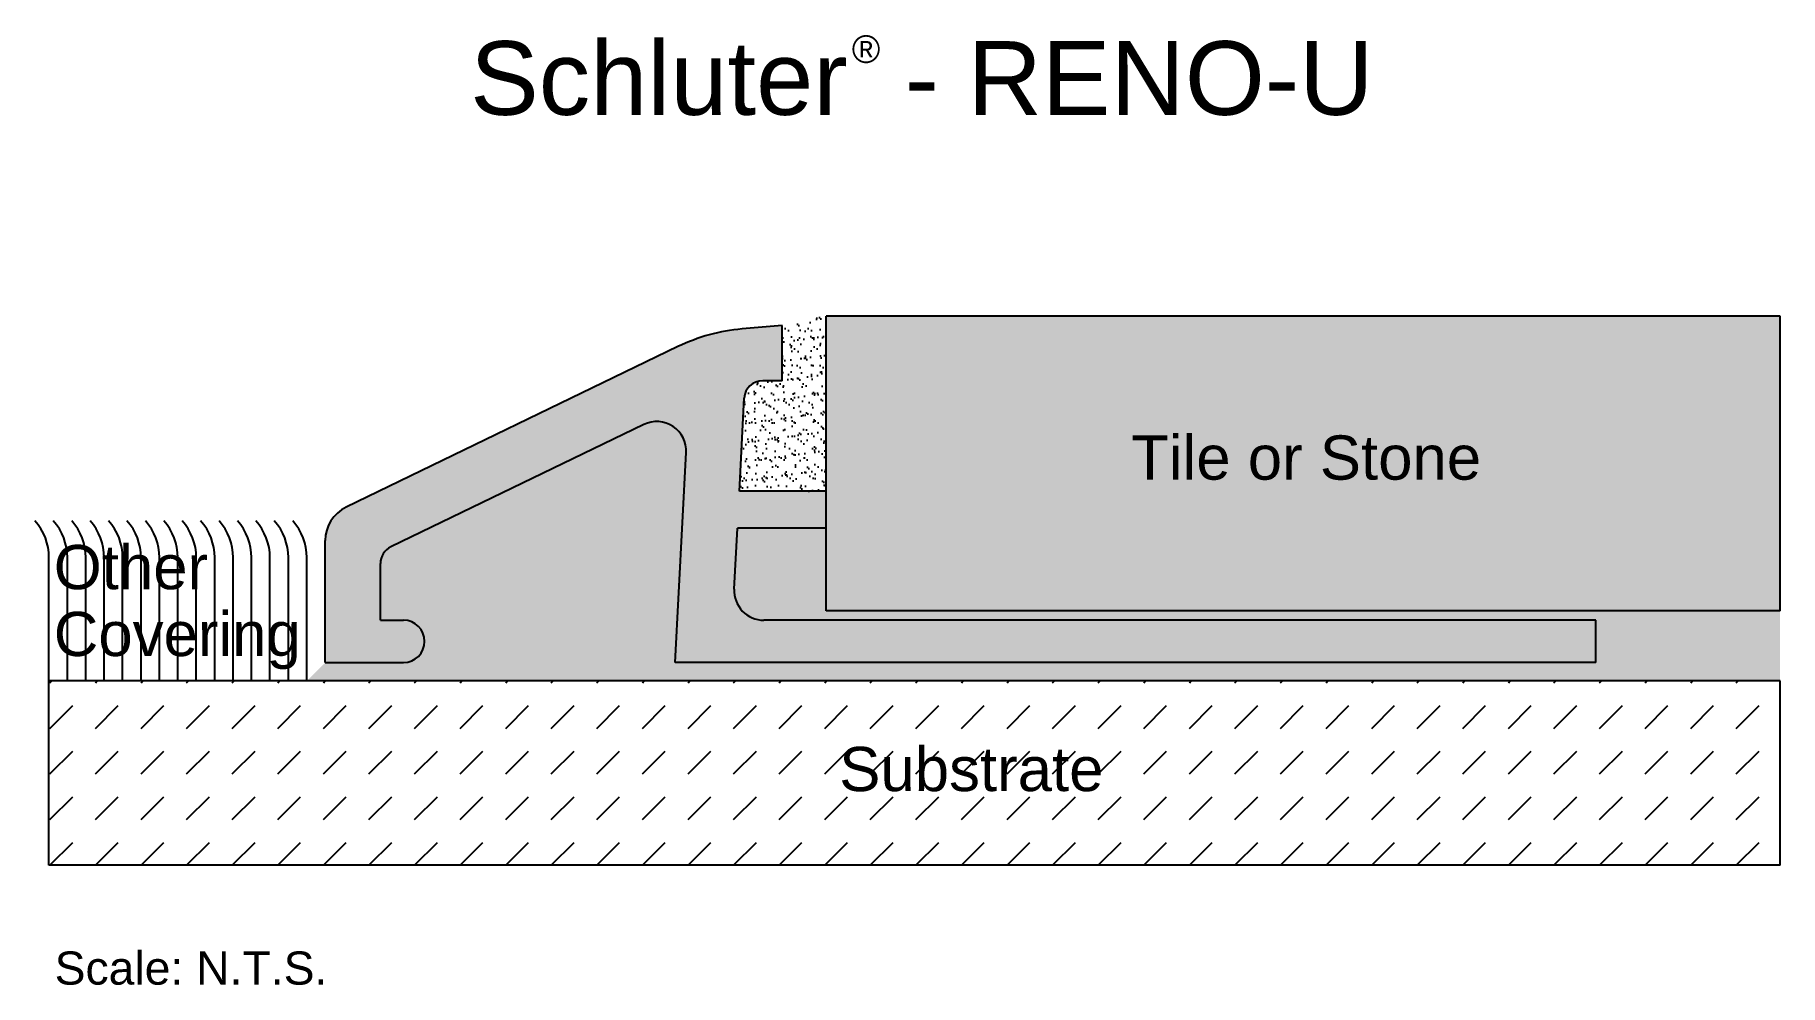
# Model space of a CAD drawing. Extents: x -2.9 to 44.5, y -3.3 to 22.5.
import ezdxf

# ---------------------------------------------------------------- set-up
doc = ezdxf.new("R2010")
doc.units = 0
doc.header["$MEASUREMENT"] = 0
for name, color, linetype in [('HATCH', 7, 'CONTINUOUS'), ('INSTALLATION', 7, 'CONTINUOUS'), ('SCHLUTER-RENO-U-80', 7, 'CONTINUOUS'), ('TEXT', 7, 'CONTINUOUS')]:
    doc.layers.add(name, color=color, linetype=linetype)
doc.styles.add('STYLE1', font='ARIAL.TTF')

msp = doc.modelspace()

# ---------------------------------------------------------------- hatches: boundary and pattern name
at = {"layer": 'HATCH', "linetype": 'Continuous'}
h = msp.add_hatch(dxfattribs=at)
h.set_pattern_fill('AR-SAND', scale=0.2, style=0)
h.paths.add_polyline_path([(18.604, 14.9), (17.404, 14.65), (17.404, 13.15), (16.877, 13.15, 0.39896), (16.378, 12.676), (16.246, 10.15), (18.604, 10.15)])
for color, points in [(9, [(44.5, 14.9), (18.604, 14.9), (18.604, 6.9), (44.5, 6.9)]), (7, [(16.877, 13.15), (17.404, 13.15), (17.404, 14.65), (16.319, 14.555, 0.091053), (14.578, 14.075), (5.565, 9.716, 0.287641), (5, 8.816), (5, 5.5), (7.125, 5.5, 0.414214), (7.7, 6.075, 0.414214), (7.125, 6.65), (6.5, 6.65), (6.5, 8.189, -0.287641), (6.782, 8.639), (13.651, 11.961, -0.57045), (14.799, 11.199), (14.5, 5.5), (39.5, 5.5), (39.5, 6.65), (16.905, 6.65, -0.429634), (16.106, 7.492), (16.193, 9.15), (18.604, 9.15), (18.604, 10.15), (16.246, 10.15), (16.378, 12.676, -0.39896)])]:
    msp.add_hatch(color=color, dxfattribs=at).paths.add_polyline_path(points)
h = msp.add_hatch(dxfattribs=at)
h.set_pattern_fill('AR-SAND', scale=0.5, style=0)
h.paths.add_polyline_path([(14.799, 11.199, 0.57045), (13.651, 11.961), (6.782, 8.639, 0.287641), (6.5, 8.189), (6.5, 6.65), (7.125, 6.65, -0.414214), (7.7, 6.075, -0.414214), (7.125, 5.5), (5, 5.5), (4.5, 5), (44.5, 5), (44.5, 6.9), (18.604, 6.9), (18.604, 9.15), (16.193, 9.15), (16.106, 7.492, 0.429634), (16.905, 6.65), (39.5, 6.65), (39.5, 5.5), (14.5, 5.5)])
h = msp.add_hatch(dxfattribs=at)
h.set_pattern_fill('DASH', scale=7, angle=45, style=0)
h.paths.add_polyline_path([(44.5, 5), (-2.5, 5), (-2.5, 0), (44.5, 0)])
h.paths.add_polyline_path([(18.721, 1.68), (26.372, 1.68), (26.372, 3.541), (18.721, 3.541)], flags=24)

# ---------------------------------------------------------------- linework, layer by layer
at = {"layer": 'INSTALLATION', "color": 1, "linetype": 'Continuous'}
for p, q in [((18.604, 6.9), (18.604, 14.9)), ((44.5, 14.9), (18.604, 14.9)), ((44.5, 6.9), (44.5, 14.9)), ((-2.5, 0), (-2.5, 8.347)), ((-2, 5), (-2, 8.347)), ((-1.5, 5), (-1.5, 8.347)), ((-1, 5), (-1, 8.347)), ((-0.5, 5), (-0.5, 8.347)), ((0, 5), (0, 8.347)), ((0.5, 5), (0.5, 8.347)), ((1, 5), (1, 8.347)), ((1.5, 5), (1.5, 8.347)), ((2, 5), (2, 8.347)), ((2.5, 5), (2.5, 8.347)), ((3, 5), (3, 8.347)), ((3.5, 5), (3.5, 8.347)), ((4, 5), (4, 8.347)), ((4.5, 5), (4.5, 8.347)), ((44.5, 6.9), (18.604, 6.9)), ((44.5, 5), (-2.5, 5)), ((44.5, 0), (44.5, 5)), ((44.5, 0), (-2.5, 0))]:
    msp.add_line(p, q, dxfattribs=at)
for centre in [(-4, 8.347), (-3.5, 8.347), (-3, 8.347), (-2.5, 8.347), (-2, 8.347), (-1.5, 8.347), (-1, 8.347), (-0.5, 8.347), (0, 8.347), (0.5, 8.347), (1, 8.347), (1.5, 8.347), (2, 8.347), (2.5, 8.347), (3, 8.347)]:
    msp.add_arc(centre, 1.5, 0, 41.8103, dxfattribs=at)
at = {"layer": 'SCHLUTER-RENO-U-80', "color": 7, "linetype": 'Continuous'}
for p, q in [((17.404, 14.65), (16.319, 14.555)), ((17.404, 13.15), (17.404, 14.65)), ((14.578, 14.075), (5.565, 9.716)), ((17.404, 13.15), (16.877, 13.15)), ((16.246, 10.15), (16.378, 12.676)), ((13.651, 11.961), (6.782, 8.639)), ((14.5, 5.5), (14.799, 11.199)), ((18.604, 10.15), (16.246, 10.15)), ((18.604, 9.15), (18.604, 10.15)), ((16.106, 7.492), (16.193, 9.15)), ((18.604, 9.15), (16.193, 9.15)), ((5, 5.5), (5, 8.816)), ((6.5, 6.65), (6.5, 8.189)), ((6.5, 6.65), (7.125, 6.65)), ((39.5, 6.65), (16.905, 6.65)), ((39.5, 5.5), (39.5, 6.65)), ((5, 5.5), (7.125, 5.5)), ((39.5, 5.5), (14.5, 5.5))]:
    msp.add_line(p, q, dxfattribs=at)
for centre, radius, start, end in [((16.755, 9.574), 5, 95, 115.8104), ((16.877, 12.65), 0.5, 90, 177), ((14, 11.241), 0.8, 357, 475.8104), ((6, 8.816), 1, 115.8104, 180), ((7, 8.189), 0.5, 115.8104, 180), ((16.905, 7.45), 0.8, 177, 270), ((7.125, 6.075), 0.575, 360, 450), ((7.125, 6.075), 0.575, 270, 360)]:
    msp.add_arc(centre, radius, start, end, dxfattribs=at)

# ---------------------------------------------------------------- texts
at = {"layer": 'SCHLUTER-RENO-U-80', "color": 7, "linetype": 'Continuous', "style": 'STYLE1'}
for s, height, p in [('Schluter  - RENO-U', 2, (8.934, 20.365)), ('®', 0.75, (19.298, 21.773))]:
    msp.add_text(s, height=height, dxfattribs=at).set_placement(p)
at = {"layer": 'SCHLUTER-RENO-U-80', "color": 7, "linetype": 'Continuous', "insert": (-2.347, -2.341), "char_height": 0.9, "width": 40.79625, "attachment_point": 1, "style": 'STYLE1'}
msp.add_mtext('{\\fArial|b0|i0|c0|p32;Scale: N.T.S.}', dxfattribs=at)
at = {"layer": 'TEXT', "color": 7, "linetype": 'Continuous', "style": 'STYLE1'}
for s, p in [('Tile or Stone', (26.881, 10.464)), ('Other', (-2.37, 7.491)), ('Covering', (-2.37, 5.677)), ('Substrate', (18.956, 2.011))]:
    msp.add_text(s, height=1.2, dxfattribs=at).set_placement(p)

doc.saveas('drawing.dxf')
